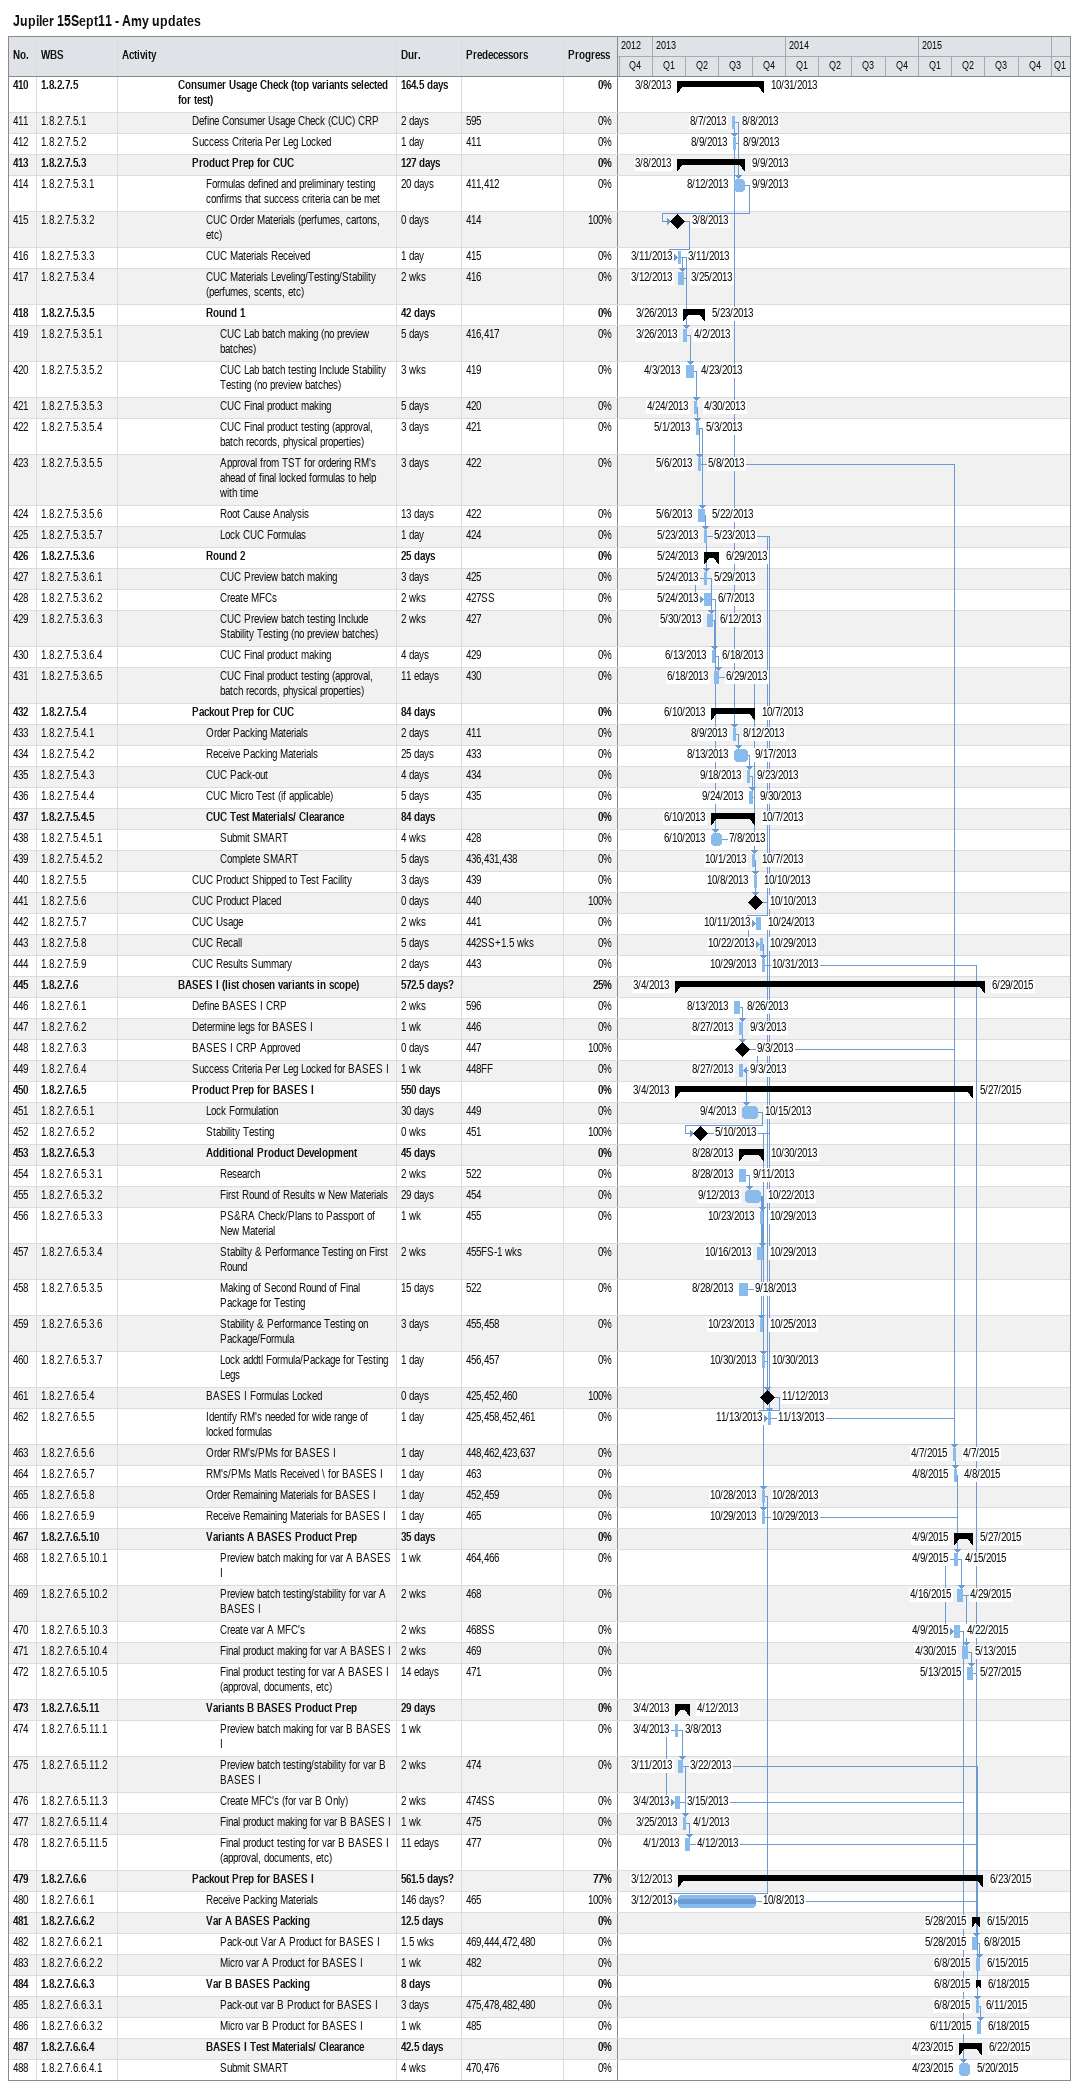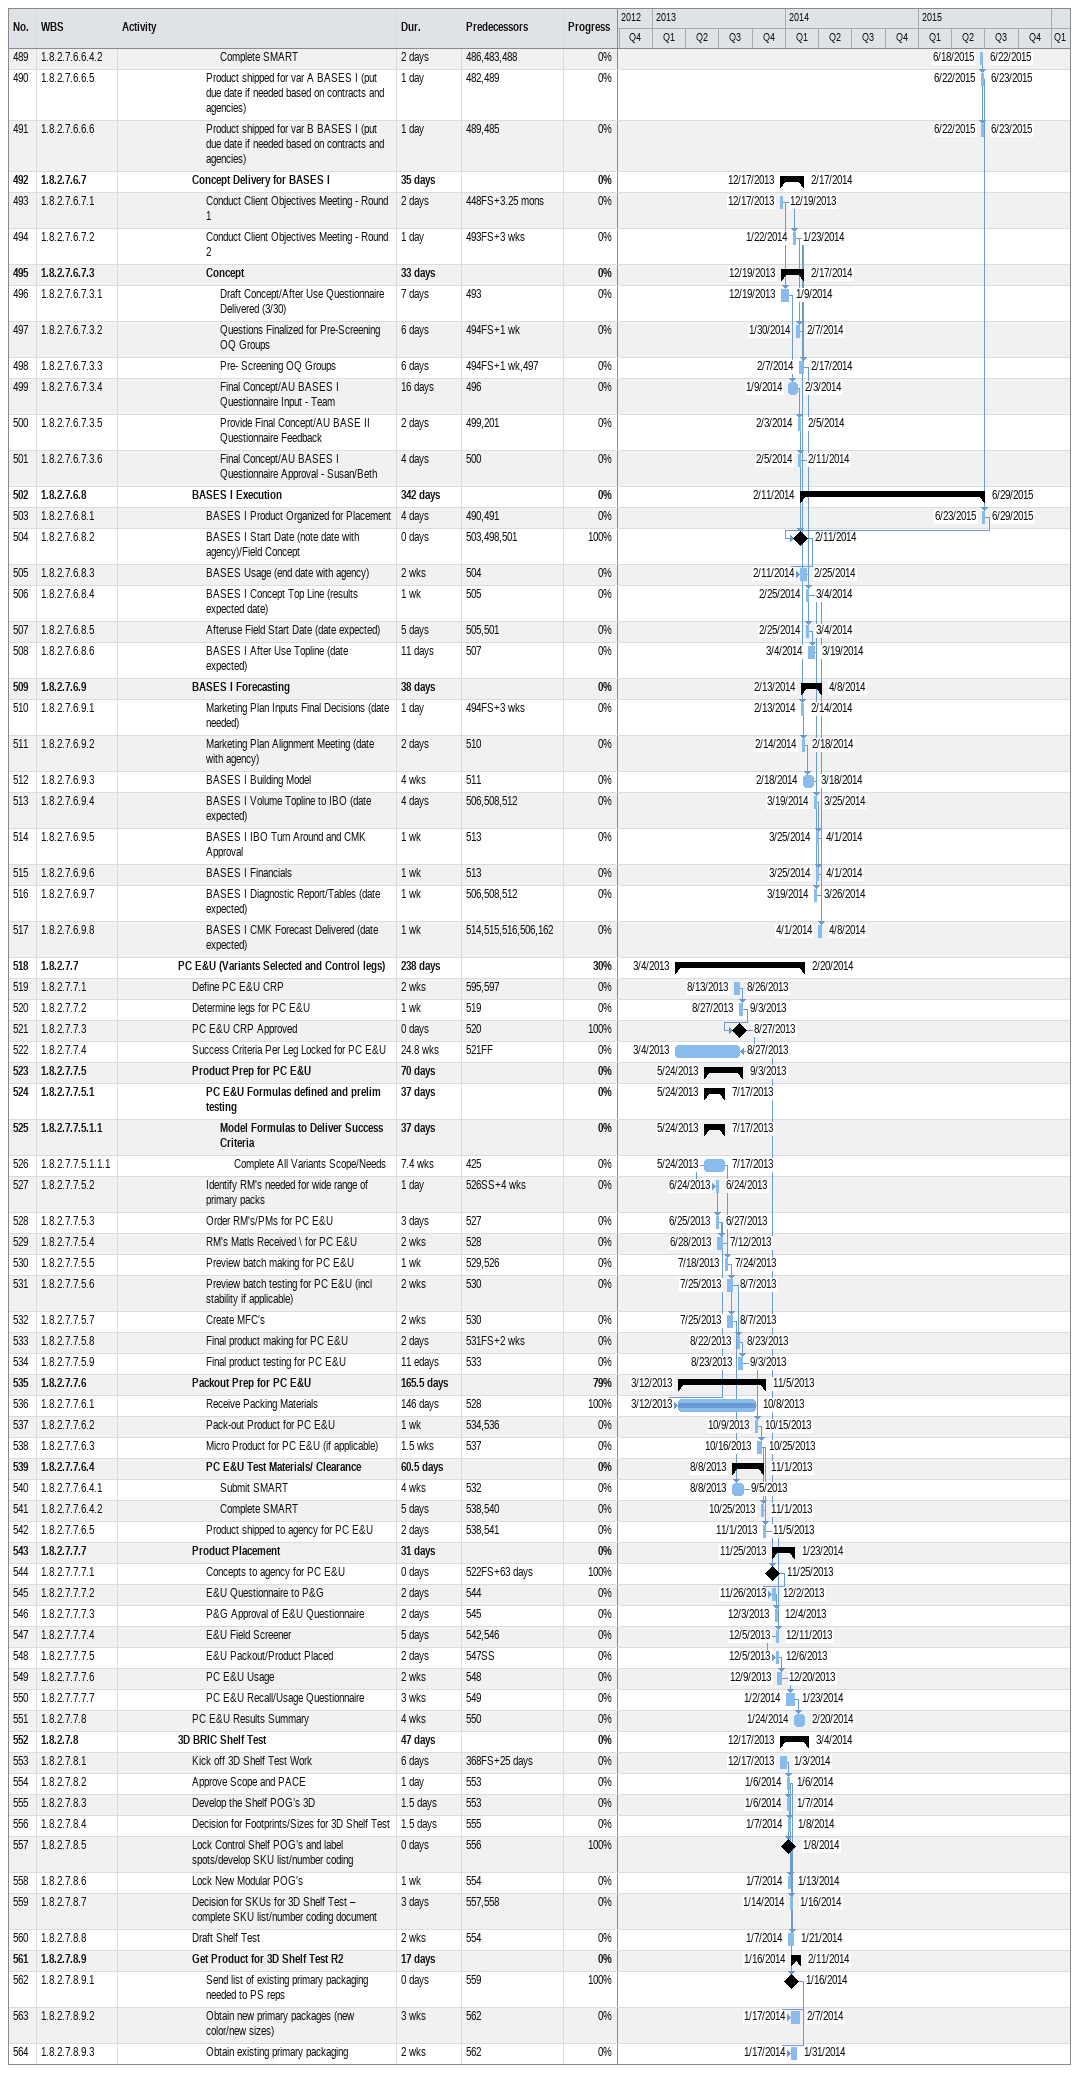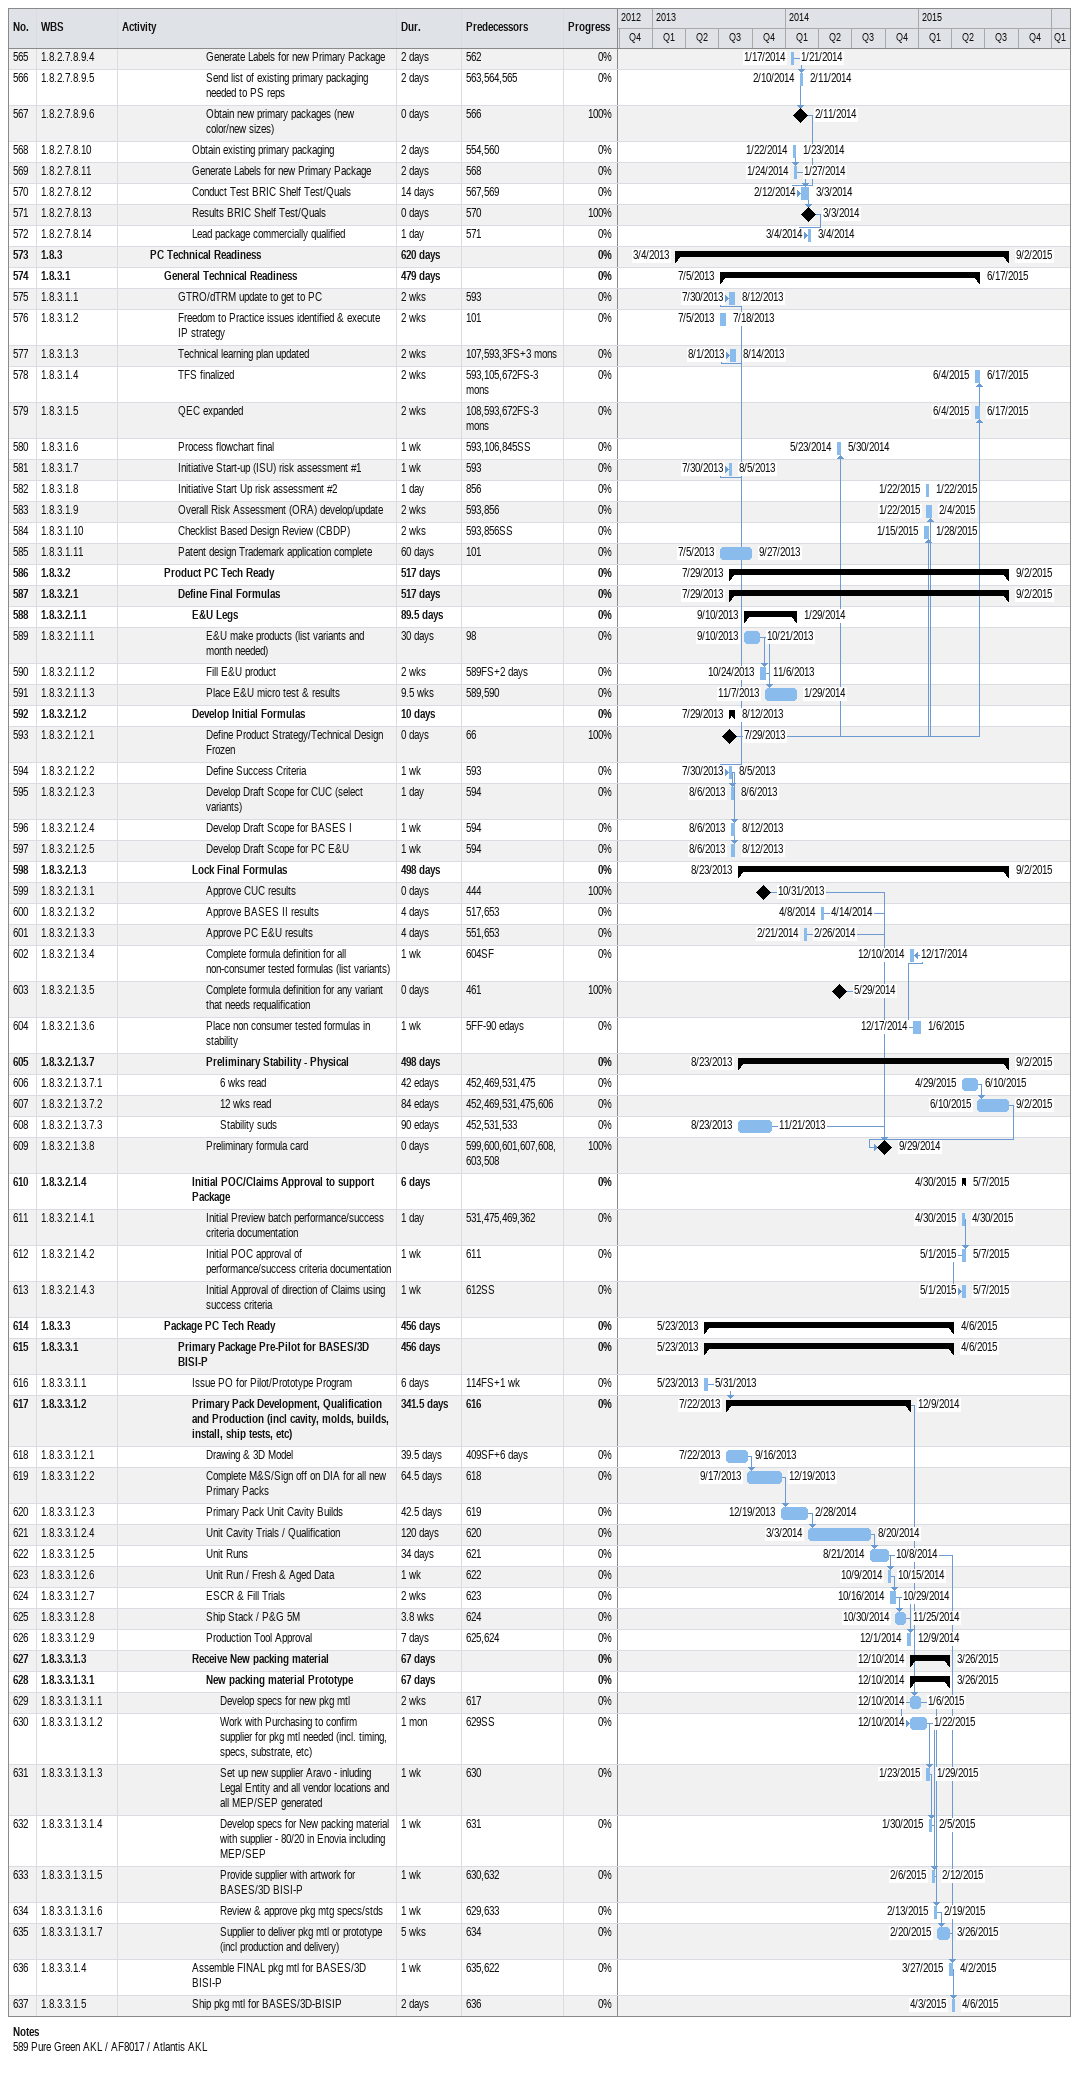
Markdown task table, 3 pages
Jupiler 15Sept11 - Amy updates

| ID | WBS | Task | Duration | Start | Finish | Predecessors | % complete |
|---|---|---|---|---|---|---|---|
| 410 | 1.8.2.7.5 | **Consumer Usage Check (top variants selected for test)** | 164.5d | 2013-03-08 | 2013-10-31 |  | 0 |
| 411 | 1.8.2.7.5.1 | Define Consumer Usage Check (CUC) CRP | 2d | 2013-08-07 | 2013-08-08 | 595 | 0 |
| 412 | 1.8.2.7.5.2 | Success Criteria Per Leg Locked | 1d | 2013-08-09 | 2013-08-09 | 411 | 0 |
| 413 | 1.8.2.7.5.3 | **Product Prep for CUC** | 127d | 2013-03-08 | 2013-09-09 |  | 0 |
| 414 | 1.8.2.7.5.3.1 | Formulas defined and preliminary testing confirms that success criteria can be met | 20d | 2013-08-12 | 2013-09-09 | 411, 412 | 0 |
| 415 | 1.8.2.7.5.3.2 | CUC Order Materials (perfumes, cartons, etc) | 0d | 2013-03-08 | 2013-03-08 | 414 | 100 |
| 416 | 1.8.2.7.5.3.3 | CUC Materials Received | 1d | 2013-03-11 | 2013-03-11 | 415 | 0 |
| 417 | 1.8.2.7.5.3.4 | CUC Materials Leveling/Testing/Stability (perfumes, scents, etc) | 2w | 2013-03-12 | 2013-03-25 | 416 | 0 |
| 418 | 1.8.2.7.5.3.5 | **Round 1** | 42d | 2013-03-26 | 2013-05-23 |  | 0 |
| 419 | 1.8.2.7.5.3.5.1 | CUC Lab batch making (no preview batches) | 5d | 2013-03-26 | 2013-04-02 | 416, 417 | 0 |
| 420 | 1.8.2.7.5.3.5.2 | CUC Lab batch testing Include Stability Testing (no preview batches) | 3w | 2013-04-03 | 2013-04-23 | 419 | 0 |
| 421 | 1.8.2.7.5.3.5.3 | CUC Final product making | 5d | 2013-04-24 | 2013-04-30 | 420 | 0 |
| 422 | 1.8.2.7.5.3.5.4 | CUC Final product testing (approval, batch records, physical properties) | 3d | 2013-05-01 | 2013-05-03 | 421 | 0 |
| 423 | 1.8.2.7.5.3.5.5 | Approval from TST for ordering RM's ahead of final locked formulas to help with time | 3d | 2013-05-06 | 2013-05-08 | 422 | 0 |
| 424 | 1.8.2.7.5.3.5.6 | Root Cause Analysis | 13d | 2013-05-06 | 2013-05-22 | 422 | 0 |
| 425 | 1.8.2.7.5.3.5.7 | Lock CUC Formulas | 1d | 2013-05-23 | 2013-05-23 | 424 | 0 |
| 426 | 1.8.2.7.5.3.6 | **Round 2** | 25d | 2013-05-24 | 2013-06-29 |  | 0 |
| 427 | 1.8.2.7.5.3.6.1 | CUC Preview batch making | 3d | 2013-05-24 | 2013-05-29 | 425 | 0 |
| 428 | 1.8.2.7.5.3.6.2 | Create MFCs | 2w | 2013-05-24 | 2013-06-07 | 427SS | 0 |
| 429 | 1.8.2.7.5.3.6.3 | CUC Preview batch testing Include Stability Testing (no preview batches) | 2w | 2013-05-30 | 2013-06-12 | 427 | 0 |
| 430 | 1.8.2.7.5.3.6.4 | CUC Final product making | 4d | 2013-06-13 | 2013-06-18 | 429 | 0 |
| 431 | 1.8.2.7.5.3.6.5 | CUC Final product testing (approval, batch records, physical properties) | 11ed | 2013-06-18 | 2013-06-29 | 430 | 0 |
| 432 | 1.8.2.7.5.4 | **Packout Prep for CUC** | 84d | 2013-06-10 | 2013-10-07 |  | 0 |
| 433 | 1.8.2.7.5.4.1 | Order Packing Materials | 2d | 2013-08-09 | 2013-08-12 | 411 | 0 |
| 434 | 1.8.2.7.5.4.2 | Receive Packing Materials | 25d | 2013-08-13 | 2013-09-17 | 433 | 0 |
| 435 | 1.8.2.7.5.4.3 | CUC Pack-out | 4d | 2013-09-18 | 2013-09-23 | 434 | 0 |
| 436 | 1.8.2.7.5.4.4 | CUC Micro Test (if applicable) | 5d | 2013-09-24 | 2013-09-30 | 435 | 0 |
| 437 | 1.8.2.7.5.4.5 | **CUC Test Materials/ Clearance** | 84d | 2013-06-10 | 2013-10-07 |  | 0 |
| 438 | 1.8.2.7.5.4.5.1 | Submit SMART | 4w | 2013-06-10 | 2013-07-08 | 428 | 0 |
| 439 | 1.8.2.7.5.4.5.2 | Complete SMART | 5d | 2013-10-01 | 2013-10-07 | 436, 431, 438 | 0 |
| 440 | 1.8.2.7.5.5 | CUC Product Shipped to Test Facility | 3d | 2013-10-08 | 2013-10-10 | 439 | 0 |
| 441 | 1.8.2.7.5.6 | CUC Product Placed | 0d | 2013-10-10 | 2013-10-10 | 440 | 100 |
| 442 | 1.8.2.7.5.7 | CUC Usage | 2w | 2013-10-11 | 2013-10-24 | 441 | 0 |
| 443 | 1.8.2.7.5.8 | CUC Recall | 5d | 2013-10-22 | 2013-10-29 | 442SS+1.5w | 0 |
| 444 | 1.8.2.7.5.9 | CUC Results Summary | 2d | 2013-10-29 | 2013-10-31 | 443 | 0 |
| 445 | 1.8.2.7.6 | **BASES I (list chosen variants in scope)** | 572.5d? | 2013-03-04 | 2015-06-29 |  | 25 |
| 446 | 1.8.2.7.6.1 | Define BASES I CRP | 2w | 2013-08-13 | 2013-08-26 | 596 | 0 |
| 447 | 1.8.2.7.6.2 | Determine legs for BASES I | 1w | 2013-08-27 | 2013-09-03 | 446 | 0 |
| 448 | 1.8.2.7.6.3 | BASES I CRP Approved | 0d | 2013-09-03 | 2013-09-03 | 447 | 100 |
| 449 | 1.8.2.7.6.4 | Success Criteria Per Leg Locked for BASES I | 1w | 2013-08-27 | 2013-09-03 | 448FF | 0 |
| 450 | 1.8.2.7.6.5 | **Product Prep for BASES I** | 550d | 2013-03-04 | 2015-05-27 |  | 0 |
| 451 | 1.8.2.7.6.5.1 | Lock Formulation | 30d | 2013-09-04 | 2013-10-15 | 449 | 0 |
| 452 | 1.8.2.7.6.5.2 | Stability Testing | 0w | 2013-05-10 | 2013-05-10 | 451 | 100 |
| 453 | 1.8.2.7.6.5.3 | **Additional Product Development** | 45d | 2013-08-28 | 2013-10-30 |  | 0 |
| 454 | 1.8.2.7.6.5.3.1 | Research | 2w | 2013-08-28 | 2013-09-11 | 522 | 0 |
| 455 | 1.8.2.7.6.5.3.2 | First Round of Results w New Materials | 29d | 2013-09-12 | 2013-10-22 | 454 | 0 |
| 456 | 1.8.2.7.6.5.3.3 | PS&RA Check/Plans to Passport of New Material | 1w | 2013-10-23 | 2013-10-29 | 455 | 0 |
| 457 | 1.8.2.7.6.5.3.4 | Stabilty & Performance Testing on First Round | 2w | 2013-10-16 | 2013-10-29 | 455FS-1w | 0 |
| 458 | 1.8.2.7.6.5.3.5 | Making of Second Round of Final Package for Testing | 15d | 2013-08-28 | 2013-09-18 | 522 | 0 |
| 459 | 1.8.2.7.6.5.3.6 | Stability & Performance Testing on Package/Formula | 3d | 2013-10-23 | 2013-10-25 | 455, 458 | 0 |
| 460 | 1.8.2.7.6.5.3.7 | Lock addtl Formula/Package for Testing Legs | 1d | 2013-10-30 | 2013-10-30 | 456, 457 | 0 |
| 461 | 1.8.2.7.6.5.4 | BASES I Formulas Locked | 0d | 2013-11-12 | 2013-11-12 | 425, 452, 460 | 100 |
| 462 | 1.8.2.7.6.5.5 | Identify RM's needed for wide range of locked formulas | 1d | 2013-11-13 | 2013-11-13 | 425, 458, 452, 461 | 0 |
| 463 | 1.8.2.7.6.5.6 | Order RM's/PMs for BASES I | 1d | 2015-04-07 | 2015-04-07 | 448, 462, 423, 637 | 0 |
| 464 | 1.8.2.7.6.5.7 | RM's/PMs Matls Received \ for BASES I | 1d | 2015-04-08 | 2015-04-08 | 463 | 0 |
| 465 | 1.8.2.7.6.5.8 | Order Remaining Materials for BASES I | 1d | 2013-10-28 | 2013-10-28 | 452, 459 | 0 |
| 466 | 1.8.2.7.6.5.9 | Receive Remaining Materials for BASES I | 1d | 2013-10-29 | 2013-10-29 | 465 | 0 |
| 467 | 1.8.2.7.6.5.10 | **Variants A BASES Product Prep** | 35d | 2015-04-09 | 2015-05-27 |  | 0 |
| 468 | 1.8.2.7.6.5.10.1 | Preview batch making for var A BASES I | 1w | 2015-04-09 | 2015-04-15 | 464, 466 | 0 |
| 469 | 1.8.2.7.6.5.10.2 | Preview batch testing/stability for var A BASES I | 2w | 2015-04-16 | 2015-04-29 | 468 | 0 |
| 470 | 1.8.2.7.6.5.10.3 | Create var A MFC's | 2w | 2015-04-09 | 2015-04-22 | 468SS | 0 |
| 471 | 1.8.2.7.6.5.10.4 | Final product making for var A BASES I | 2w | 2015-04-30 | 2015-05-13 | 469 | 0 |
| 472 | 1.8.2.7.6.5.10.5 | Final product testing for var A BASES I (approval, documents, etc) | 14ed | 2015-05-13 | 2015-05-27 | 471 | 0 |
| 473 | 1.8.2.7.6.5.11 | **Variants B BASES Product Prep** | 29d | 2013-03-04 | 2013-04-12 |  | 0 |
| 474 | 1.8.2.7.6.5.11.1 | Preview batch making for var B BASES I | 1w | 2013-03-04 | 2013-03-08 |  | 0 |
| 475 | 1.8.2.7.6.5.11.2 | Preview batch testing/stability for var B BASES I | 2w | 2013-03-11 | 2013-03-22 | 474 | 0 |
| 476 | 1.8.2.7.6.5.11.3 | Create MFC's (for var B Only) | 2w | 2013-03-04 | 2013-03-15 | 474SS | 0 |
| 477 | 1.8.2.7.6.5.11.4 | Final product making for var B BASES I | 1w | 2013-03-25 | 2013-04-01 | 475 | 0 |
| 478 | 1.8.2.7.6.5.11.5 | Final product testing for var B BASES I (approval, documents, etc) | 11ed | 2013-04-01 | 2013-04-12 | 477 | 0 |
| 479 | 1.8.2.7.6.6 | **Packout Prep for BASES I** | 561.5d? | 2013-03-12 | 2015-06-23 |  | 77 |
| 480 | 1.8.2.7.6.6.1 | Receive Packing Materials | 146d? | 2013-03-12 | 2013-10-08 | 465 | 100 |
| 481 | 1.8.2.7.6.6.2 | **Var A BASES Packing** | 12.5d | 2015-05-28 | 2015-06-15 |  | 0 |
| 482 | 1.8.2.7.6.6.2.1 | Pack-out Var A Product for BASES I | 1.5w | 2015-05-28 | 2015-06-08 | 469, 444, 472, 480 | 0 |
| 483 | 1.8.2.7.6.6.2.2 | Micro var A Product for BASES I | 1w | 2015-06-08 | 2015-06-15 | 482 | 0 |
| 484 | 1.8.2.7.6.6.3 | **Var B BASES Packing** | 8d | 2015-06-08 | 2015-06-18 |  | 0 |
| 485 | 1.8.2.7.6.6.3.1 | Pack-out var B Product for BASES I | 3d | 2015-06-08 | 2015-06-11 | 475, 478, 482, 480 | 0 |
| 486 | 1.8.2.7.6.6.3.2 | Micro var B Product for BASES I | 1w | 2015-06-11 | 2015-06-18 | 485 | 0 |
| 487 | 1.8.2.7.6.6.4 | **BASES I Test Materials/ Clearance** | 42.5d | 2015-04-23 | 2015-06-22 |  | 0 |
| 488 | 1.8.2.7.6.6.4.1 | Submit SMART | 4w | 2015-04-23 | 2015-05-20 | 470, 476 | 0 |
| 489 | 1.8.2.7.6.6.4.2 | Complete SMART | 2d | 2015-06-18 | 2015-06-22 | 486, 483, 488 | 0 |
| 490 | 1.8.2.7.6.6.5 | Product shipped for var A BASES I (put due date if needed based on contracts and agencies) | 1d | 2015-06-22 | 2015-06-23 | 482, 489 | 0 |
| 491 | 1.8.2.7.6.6.6 | Product shipped for var B BASES I (put due date if needed based on contracts and agencies) | 1d | 2015-06-22 | 2015-06-23 | 489, 485 | 0 |
| 492 | 1.8.2.7.6.7 | **Concept Delivery for BASES I** | 35d | 2013-12-17 | 2014-02-17 |  | 0 |
| 493 | 1.8.2.7.6.7.1 | Conduct Client Objectives Meeting - Round 1 | 2d | 2013-12-17 | 2013-12-19 | 448FS+3.25mo | 0 |
| 494 | 1.8.2.7.6.7.2 | Conduct Client Objectives Meeting - Round 2 | 1d | 2014-01-22 | 2014-01-23 | 493FS+3w | 0 |
| 495 | 1.8.2.7.6.7.3 | **Concept** | 33d | 2013-12-19 | 2014-02-17 |  | 0 |
| 496 | 1.8.2.7.6.7.3.1 | Draft Concept/After Use Questionnaire Delivered (3/30) | 7d | 2013-12-19 | 2014-01-09 | 493 | 0 |
| 497 | 1.8.2.7.6.7.3.2 | Questions Finalized for Pre-Screening OQ Groups | 6d | 2014-01-30 | 2014-02-07 | 494FS+1w | 0 |
| 498 | 1.8.2.7.6.7.3.3 | Pre- Screening OQ Groups | 6d | 2014-02-07 | 2014-02-17 | 494FS+1w, 497 | 0 |
| 499 | 1.8.2.7.6.7.3.4 | Final Concept/AU BASES I Questionnaire Input - Team | 16d | 2014-01-09 | 2014-02-03 | 496 | 0 |
| 500 | 1.8.2.7.6.7.3.5 | Provide Final Concept/AU BASE II Questionnaire Feedback | 2d | 2014-02-03 | 2014-02-05 | 499, 201 | 0 |
| 501 | 1.8.2.7.6.7.3.6 | Final Concept/AU BASES I Questionnaire Approval - Susan/Beth | 4d | 2014-02-05 | 2014-02-11 | 500 | 0 |
| 502 | 1.8.2.7.6.8 | **BASES I Execution** | 342d | 2014-02-11 | 2015-06-29 |  | 0 |
| 503 | 1.8.2.7.6.8.1 | BASES I Product Organized for Placement | 4d | 2015-06-23 | 2015-06-29 | 490, 491 | 0 |
| 504 | 1.8.2.7.6.8.2 | BASES I Start Date (note date with agency)/Field Concept | 0d | 2014-02-11 | 2014-02-11 | 503, 498, 501 | 100 |
| 505 | 1.8.2.7.6.8.3 | BASES Usage (end date with agency) | 2w | 2014-02-11 | 2014-02-25 | 504 | 0 |
| 506 | 1.8.2.7.6.8.4 | BASES I Concept Top Line (results expected date) | 1w | 2014-02-25 | 2014-03-04 | 505 | 0 |
| 507 | 1.8.2.7.6.8.5 | Afteruse Field Start Date (date expected) | 5d | 2014-02-25 | 2014-03-04 | 505, 501 | 0 |
| 508 | 1.8.2.7.6.8.6 | BASES I After Use Topline (date expected) | 11d | 2014-03-04 | 2014-03-19 | 507 | 0 |
| 509 | 1.8.2.7.6.9 | **BASES I Forecasting** | 38d | 2014-02-13 | 2014-04-08 |  | 0 |
| 510 | 1.8.2.7.6.9.1 | Marketing Plan Inputs Final Decisions (date needed) | 1d | 2014-02-13 | 2014-02-14 | 494FS+3w | 0 |
| 511 | 1.8.2.7.6.9.2 | Marketing Plan Alignment Meeting (date with agency) | 2d | 2014-02-14 | 2014-02-18 | 510 | 0 |
| 512 | 1.8.2.7.6.9.3 | BASES I Building Model | 4w | 2014-02-18 | 2014-03-18 | 511 | 0 |
| 513 | 1.8.2.7.6.9.4 | BASES I Volume Topline to IBO (date expected) | 4d | 2014-03-19 | 2014-03-25 | 506, 508, 512 | 0 |
| 514 | 1.8.2.7.6.9.5 | BASES I IBO Turn Around and CMK Approval | 1w | 2014-03-25 | 2014-04-01 | 513 | 0 |
| 515 | 1.8.2.7.6.9.6 | BASES I Financials | 1w | 2014-03-25 | 2014-04-01 | 513 | 0 |
| 516 | 1.8.2.7.6.9.7 | BASES I Diagnostic Report/Tables (date expected) | 1w | 2014-03-19 | 2014-03-26 | 506, 508, 512 | 0 |
| 517 | 1.8.2.7.6.9.8 | BASES I CMK Forecast Delivered (date expected) | 1w | 2014-04-01 | 2014-04-08 | 514, 515, 516, 506, 162 | 0 |
| 518 | 1.8.2.7.7 | **PC E&U (Variants Selected and Control legs)** | 238d | 2013-03-04 | 2014-02-20 |  | 30 |
| 519 | 1.8.2.7.7.1 | Define PC E&U CRP | 2w | 2013-08-13 | 2013-08-26 | 595, 597 | 0 |
| 520 | 1.8.2.7.7.2 | Determine legs for PC E&U | 1w | 2013-08-27 | 2013-09-03 | 519 | 0 |
| 521 | 1.8.2.7.7.3 | PC E&U CRP Approved | 0d | 2013-08-27 | 2013-08-27 | 520 | 100 |
| 522 | 1.8.2.7.7.4 | Success Criteria Per Leg Locked for PC E&U | 24.8w | 2013-03-04 | 2013-08-27 | 521FF | 0 |
| 523 | 1.8.2.7.7.5 | **Product Prep for PC E&U** | 70d | 2013-05-24 | 2013-09-03 |  | 0 |
| 524 | 1.8.2.7.7.5.1 | **PC E&U Formulas defined and prelim testing** | 37d | 2013-05-24 | 2013-07-17 |  | 0 |
| 525 | 1.8.2.7.7.5.1.1 | **Model Formulas to Deliver Success Criteria** | 37d | 2013-05-24 | 2013-07-17 |  | 0 |
| 526 | 1.8.2.7.7.5.1.1.1 | Complete All Variants Scope/Needs | 7.4w | 2013-05-24 | 2013-07-17 | 425 | 0 |
| 527 | 1.8.2.7.7.5.2 | Identify RM's needed for wide range of primary packs | 1d | 2013-06-24 | 2013-06-24 | 526SS+4w | 0 |
| 528 | 1.8.2.7.7.5.3 | Order RM's/PMs for PC E&U | 3d | 2013-06-25 | 2013-06-27 | 527 | 0 |
| 529 | 1.8.2.7.7.5.4 | RM's Matls Received \ for PC E&U | 2w | 2013-06-28 | 2013-07-12 | 528 | 0 |
| 530 | 1.8.2.7.7.5.5 | Preview batch making for PC E&U | 1w | 2013-07-18 | 2013-07-24 | 529, 526 | 0 |
| 531 | 1.8.2.7.7.5.6 | Preview batch testing for PC E&U (incl stability if applicable) | 2w | 2013-07-25 | 2013-08-07 | 530 | 0 |
| 532 | 1.8.2.7.7.5.7 | Create MFC's | 2w | 2013-07-25 | 2013-08-07 | 530 | 0 |
| 533 | 1.8.2.7.7.5.8 | Final product making for PC E&U | 2d | 2013-08-22 | 2013-08-23 | 531FS+2w | 0 |
| 534 | 1.8.2.7.7.5.9 | Final product testing for PC E&U | 11ed | 2013-08-23 | 2013-09-03 | 533 | 0 |
| 535 | 1.8.2.7.7.6 | **Packout Prep for PC E&U** | 165.5d | 2013-03-12 | 2013-11-05 |  | 79 |
| 536 | 1.8.2.7.7.6.1 | Receive Packing Materials | 146d | 2013-03-12 | 2013-10-08 | 528 | 100 |
| 537 | 1.8.2.7.7.6.2 | Pack-out Product for PC E&U | 1w | 2013-10-09 | 2013-10-15 | 534, 536 | 0 |
| 538 | 1.8.2.7.7.6.3 | Micro Product for PC E&U (if applicable) | 1.5w | 2013-10-16 | 2013-10-25 | 537 | 0 |
| 539 | 1.8.2.7.7.6.4 | **PC E&U Test Materials/ Clearance** | 60.5d | 2013-08-08 | 2013-11-01 |  | 0 |
| 540 | 1.8.2.7.7.6.4.1 | Submit SMART | 4w | 2013-08-08 | 2013-09-05 | 532 | 0 |
| 541 | 1.8.2.7.7.6.4.2 | Complete SMART | 5d | 2013-10-25 | 2013-11-01 | 538, 540 | 0 |
| 542 | 1.8.2.7.7.6.5 | Product shipped to agency for PC E&U | 2d | 2013-11-01 | 2013-11-05 | 538, 541 | 0 |
| 543 | 1.8.2.7.7.7 | **Product Placement** | 31d | 2013-11-25 | 2014-01-23 |  | 0 |
| 544 | 1.8.2.7.7.7.1 | Concepts to agency for PC E&U | 0d | 2013-11-25 | 2013-11-25 | 522FS+63d | 100 |
| 545 | 1.8.2.7.7.7.2 | E&U Questionnaire to P&G | 2d | 2013-11-26 | 2013-12-02 | 544 | 0 |
| 546 | 1.8.2.7.7.7.3 | P&G Approval of E&U Questionnaire | 2d | 2013-12-03 | 2013-12-04 | 545 | 0 |
| 547 | 1.8.2.7.7.7.4 | E&U Field Screener | 5d | 2013-12-05 | 2013-12-11 | 542, 546 | 0 |
| 548 | 1.8.2.7.7.7.5 | E&U Packout/Product Placed | 2d | 2013-12-05 | 2013-12-06 | 547SS | 0 |
| 549 | 1.8.2.7.7.7.6 | PC E&U Usage | 2w | 2013-12-09 | 2013-12-20 | 548 | 0 |
| 550 | 1.8.2.7.7.7.7 | PC E&U Recall/Usage Questionnaire | 3w | 2014-01-02 | 2014-01-23 | 549 | 0 |
| 551 | 1.8.2.7.7.8 | PC E&U Results Summary | 4w | 2014-01-24 | 2014-02-20 | 550 | 0 |
| 552 | 1.8.2.7.8 | **3D BRIC Shelf Test** | 47d | 2013-12-17 | 2014-03-04 |  | 0 |
| 553 | 1.8.2.7.8.1 | Kick off 3D Shelf Test Work | 6d | 2013-12-17 | 2014-01-03 | 368FS+25d | 0 |
| 554 | 1.8.2.7.8.2 | Approve Scope and PACE | 1d | 2014-01-06 | 2014-01-06 | 553 | 0 |
| 555 | 1.8.2.7.8.3 | Develop the Shelf POG’s 3D | 1.5d | 2014-01-06 | 2014-01-07 | 553 | 0 |
| 556 | 1.8.2.7.8.4 | Decision for Footprints/Sizes for 3D Shelf Test | 1.5d | 2014-01-07 | 2014-01-08 | 555 | 0 |
| 557 | 1.8.2.7.8.5 | Lock Control Shelf POG’s and label spots/develop SKU list/number coding | 0d | 2014-01-08 | 2014-01-08 | 556 | 100 |
| 558 | 1.8.2.7.8.6 | Lock New Modular POG's | 1w | 2014-01-07 | 2014-01-13 | 554 | 0 |
| 559 | 1.8.2.7.8.7 | Decision for SKUs for 3D Shelf Test – complete SKU list/number coding document | 3d | 2014-01-14 | 2014-01-16 | 557, 558 | 0 |
| 560 | 1.8.2.7.8.8 | Draft Shelf Test | 2w | 2014-01-07 | 2014-01-21 | 554 | 0 |
| 561 | 1.8.2.7.8.9 | **Get Product for 3D Shelf Test R2** | 17d | 2014-01-16 | 2014-02-11 |  | 0 |
| 562 | 1.8.2.7.8.9.1 | Send list of existing primary packaging needed to PS reps | 0d | 2014-01-16 | 2014-01-16 | 559 | 100 |
| 563 | 1.8.2.7.8.9.2 | Obtain new primary packages (new color/new sizes) | 3w | 2014-01-17 | 2014-02-07 | 562 | 0 |
| 564 | 1.8.2.7.8.9.3 | Obtain existing primary packaging | 2w | 2014-01-17 | 2014-01-31 | 562 | 0 |
| 565 | 1.8.2.7.8.9.4 | Generate Labels for new Primary Package | 2d | 2014-01-17 | 2014-01-21 | 562 | 0 |
| 566 | 1.8.2.7.8.9.5 | Send list of existing primary packaging needed to PS reps | 2d | 2014-02-10 | 2014-02-11 | 563, 564, 565 | 0 |
| 567 | 1.8.2.7.8.9.6 | Obtain new primary packages (new color/new sizes) | 0d | 2014-02-11 | 2014-02-11 | 566 | 100 |
| 568 | 1.8.2.7.8.10 | Obtain existing primary packaging | 2d | 2014-01-22 | 2014-01-23 | 554, 560 | 0 |
| 569 | 1.8.2.7.8.11 | Generate Labels for new Primary Package | 2d | 2014-01-24 | 2014-01-27 | 568 | 0 |
| 570 | 1.8.2.7.8.12 | Conduct Test BRIC Shelf Test/Quals | 14d | 2014-02-12 | 2014-03-03 | 567, 569 | 0 |
| 571 | 1.8.2.7.8.13 | Results BRIC Shelf Test/Quals | 0d | 2014-03-03 | 2014-03-03 | 570 | 100 |
| 572 | 1.8.2.7.8.14 | Lead package commercially qualified | 1d | 2014-03-04 | 2014-03-04 | 571 | 0 |
| 573 | 1.8.3 | **PC Technical Readiness** | 620d | 2013-03-04 | 2015-09-02 |  | 0 |
| 574 | 1.8.3.1 | **General Technical Readiness** | 479d | 2013-07-05 | 2015-06-17 |  | 0 |
| 575 | 1.8.3.1.1 | GTRO/dTRM update to get to PC | 2w | 2013-07-30 | 2013-08-12 | 593 | 0 |
| 576 | 1.8.3.1.2 | Freedom to Practice issues identified & execute IP strategy | 2w | 2013-07-05 | 2013-07-18 | 101 | 0 |
| 577 | 1.8.3.1.3 | Technical learning plan updated | 2w | 2013-08-01 | 2013-08-14 | 107, 593, 3FS+3mo | 0 |
| 578 | 1.8.3.1.4 | TFS finalized | 2w | 2015-06-04 | 2015-06-17 | 593, 105, 672FS-3mo | 0 |
| 579 | 1.8.3.1.5 | QEC expanded | 2w | 2015-06-04 | 2015-06-17 | 108, 593, 672FS-3mo | 0 |
| 580 | 1.8.3.1.6 | Process flowchart final | 1w | 2014-05-23 | 2014-05-30 | 593, 106, 845SS | 0 |
| 581 | 1.8.3.1.7 | Initiative Start-up (ISU) risk assessment #1 | 1w | 2013-07-30 | 2013-08-05 | 593 | 0 |
| 582 | 1.8.3.1.8 | Initiative Start Up risk assessment #2 | 1d | 2015-01-22 | 2015-01-22 | 856 | 0 |
| 583 | 1.8.3.1.9 | Overall Risk Assessment (ORA) develop/update | 2w | 2015-01-22 | 2015-02-04 | 593, 856 | 0 |
| 584 | 1.8.3.1.10 | Checklist Based Design Review (CBDP) | 2w | 2015-01-15 | 2015-01-28 | 593, 856SS | 0 |
| 585 | 1.8.3.1.11 | Patent design Trademark application complete | 60d | 2013-07-05 | 2013-09-27 | 101 | 0 |
| 586 | 1.8.3.2 | **Product PC Tech Ready** | 517d | 2013-07-29 | 2015-09-02 |  | 0 |
| 587 | 1.8.3.2.1 | **Define Final Formulas** | 517d | 2013-07-29 | 2015-09-02 |  | 0 |
| 588 | 1.8.3.2.1.1 | **E&U Legs** | 89.5d | 2013-09-10 | 2014-01-29 |  | 0 |
| 589 | 1.8.3.2.1.1.1 | E&U make products (list variants and month needed) | 30d | 2013-09-10 | 2013-10-21 | 98 | 0 |
| 590 | 1.8.3.2.1.1.2 | Fill E&U product | 2w | 2013-10-24 | 2013-11-06 | 589FS+2d | 0 |
| 591 | 1.8.3.2.1.1.3 | Place E&U micro test & results | 9.5w | 2013-11-07 | 2014-01-29 | 589, 590 | 0 |
| 592 | 1.8.3.2.1.2 | **Develop Initial Formulas** | 10d | 2013-07-29 | 2013-08-12 |  | 0 |
| 593 | 1.8.3.2.1.2.1 | Define Product Strategy/Technical Design Frozen | 0d | 2013-07-29 | 2013-07-29 | 66 | 100 |
| 594 | 1.8.3.2.1.2.2 | Define Success Criteria | 1w | 2013-07-30 | 2013-08-05 | 593 | 0 |
| 595 | 1.8.3.2.1.2.3 | Develop Draft Scope for CUC (select variants) | 1d | 2013-08-06 | 2013-08-06 | 594 | 0 |
| 596 | 1.8.3.2.1.2.4 | Develop Draft Scope for BASES I | 1w | 2013-08-06 | 2013-08-12 | 594 | 0 |
| 597 | 1.8.3.2.1.2.5 | Develop Draft Scope for PC E&U | 1w | 2013-08-06 | 2013-08-12 | 594 | 0 |
| 598 | 1.8.3.2.1.3 | **Lock Final Formulas** | 498d | 2013-08-23 | 2015-09-02 |  | 0 |
| 599 | 1.8.3.2.1.3.1 | Approve CUC results | 0d | 2013-10-31 | 2013-10-31 | 444 | 100 |
| 600 | 1.8.3.2.1.3.2 | Approve BASES II results | 4d | 2014-04-08 | 2014-04-14 | 517, 653 | 0 |
| 601 | 1.8.3.2.1.3.3 | Approve PC E&U results | 4d | 2014-02-21 | 2014-02-26 | 551, 653 | 0 |
| 602 | 1.8.3.2.1.3.4 | Complete formula definition for all non-consumer tested formulas (list variants) | 1w | 2014-12-10 | 2014-12-17 | 604SF | 0 |
| 603 | 1.8.3.2.1.3.5 | Complete formula definition for any variant that needs requalification | 0d | 2014-05-29 | 2014-05-29 | 461 | 100 |
| 604 | 1.8.3.2.1.3.6 | Place non consumer tested formulas in stability | 1w | 2014-12-17 | 2015-01-06 | 5FF-90ed | 0 |
| 605 | 1.8.3.2.1.3.7 | **Preliminary Stability - Physical** | 498d | 2013-08-23 | 2015-09-02 |  | 0 |
| 606 | 1.8.3.2.1.3.7.1 | 6 wks read | 42ed | 2015-04-29 | 2015-06-10 | 452, 469, 531, 475 | 0 |
| 607 | 1.8.3.2.1.3.7.2 | 12 wks read | 84ed | 2015-06-10 | 2015-09-02 | 452, 469, 531, 475, 606 | 0 |
| 608 | 1.8.3.2.1.3.7.3 | Stability suds | 90ed | 2013-08-23 | 2013-11-21 | 452, 531, 533 | 0 |
| 609 | 1.8.3.2.1.3.8 | Preliminary formula card | 0d | 2014-09-29 | 2014-09-29 | 599, 600, 601, 607, 608, 603, 508 | 100 |
| 610 | 1.8.3.2.1.4 | **Initial POC/Claims Approval to support Package** | 6d | 2015-04-30 | 2015-05-07 |  | 0 |
| 611 | 1.8.3.2.1.4.1 | Initial Preview batch performance/success criteria documentation | 1d | 2015-04-30 | 2015-04-30 | 531, 475, 469, 362 | 0 |
| 612 | 1.8.3.2.1.4.2 | Initial POC approval of performance/success criteria documentation | 1w | 2015-05-01 | 2015-05-07 | 611 | 0 |
| 613 | 1.8.3.2.1.4.3 | Initial Approval of direction of Claims using success criteria | 1w | 2015-05-01 | 2015-05-07 | 612SS | 0 |
| 614 | 1.8.3.3 | **Package PC Tech Ready** | 456d | 2013-05-23 | 2015-04-06 |  | 0 |
| 615 | 1.8.3.3.1 | **Primary Package Pre-Pilot for BASES/3D BISI-P** | 456d | 2013-05-23 | 2015-04-06 |  | 0 |
| 616 | 1.8.3.3.1.1 | Issue PO for Pilot/Prototype Program | 6d | 2013-05-23 | 2013-05-31 | 114FS+1w | 0 |
| 617 | 1.8.3.3.1.2 | **Primary Pack Development, Qualification and Production (incl cavity, molds, builds, install, ship tests, etc)** | 341.5d | 2013-07-22 | 2014-12-09 | 616 | 0 |
| 618 | 1.8.3.3.1.2.1 | Drawing & 3D Model | 39.5d | 2013-07-22 | 2013-09-16 | 409SF+6d | 0 |
| 619 | 1.8.3.3.1.2.2 | Complete M&S/Sign off on DIA for all new Primary Packs | 64.5d | 2013-09-17 | 2013-12-19 | 618 | 0 |
| 620 | 1.8.3.3.1.2.3 | Primary Pack Unit Cavity Builds | 42.5d | 2013-12-19 | 2014-02-28 | 619 | 0 |
| 621 | 1.8.3.3.1.2.4 | Unit Cavity Trials / Qualification | 120d | 2014-03-03 | 2014-08-20 | 620 | 0 |
| 622 | 1.8.3.3.1.2.5 | Unit Runs | 34d | 2014-08-21 | 2014-10-08 | 621 | 0 |
| 623 | 1.8.3.3.1.2.6 | Unit Run / Fresh & Aged Data | 1w | 2014-10-09 | 2014-10-15 | 622 | 0 |
| 624 | 1.8.3.3.1.2.7 | ESCR & Fill Trials | 2w | 2014-10-16 | 2014-10-29 | 623 | 0 |
| 625 | 1.8.3.3.1.2.8 | Ship Stack / P&G 5M | 3.8w | 2014-10-30 | 2014-11-25 | 624 | 0 |
| 626 | 1.8.3.3.1.2.9 | Production Tool Approval | 7d | 2014-12-01 | 2014-12-09 | 625, 624 | 0 |
| 627 | 1.8.3.3.1.3 | **Receive New packing material** | 67d | 2014-12-10 | 2015-03-26 |  | 0 |
| 628 | 1.8.3.3.1.3.1 | **New packing material Prototype** | 67d | 2014-12-10 | 2015-03-26 |  | 0 |
| 629 | 1.8.3.3.1.3.1.1 | Develop specs for new pkg mtl | 2w | 2014-12-10 | 2015-01-06 | 617 | 0 |
| 630 | 1.8.3.3.1.3.1.2 | Work with Purchasing to confirm supplier for pkg mtl needed (incl. timing, specs, substrate, etc) | 1mo | 2014-12-10 | 2015-01-22 | 629SS | 0 |
| 631 | 1.8.3.3.1.3.1.3 | Set up new supplier Aravo - inluding Legal Entity and all vendor locations and all MEP/SEP generated | 1w | 2015-01-23 | 2015-01-29 | 630 | 0 |
| 632 | 1.8.3.3.1.3.1.4 | Develop specs for New packing material with supplier - 80/20 in Enovia including MEP/SEP | 1w | 2015-01-30 | 2015-02-05 | 631 | 0 |
| 633 | 1.8.3.3.1.3.1.5 | Provide supplier with artwork for BASES/3D BISI-P | 1w | 2015-02-06 | 2015-02-12 | 630, 632 | 0 |
| 634 | 1.8.3.3.1.3.1.6 | Review & approve pkg mtg specs/stds | 1w | 2015-02-13 | 2015-02-19 | 629, 633 | 0 |
| 635 | 1.8.3.3.1.3.1.7 | Supplier to deliver pkg mtl or prototype (incl production and delivery) | 5w | 2015-02-20 | 2015-03-26 | 634 | 0 |
| 636 | 1.8.3.3.1.4 | Assemble FINAL pkg mtl for BASES/3D BISI-P | 1w | 2015-03-27 | 2015-04-02 | 635, 622 | 0 |
| 637 | 1.8.3.3.1.5 | Ship pkg mtl for BASES/3D-BISIP | 2d | 2015-04-03 | 2015-04-06 | 636 | 0 |

Notes
- 589: Pure Green AKL / AF8017 / Atlantis AKL
